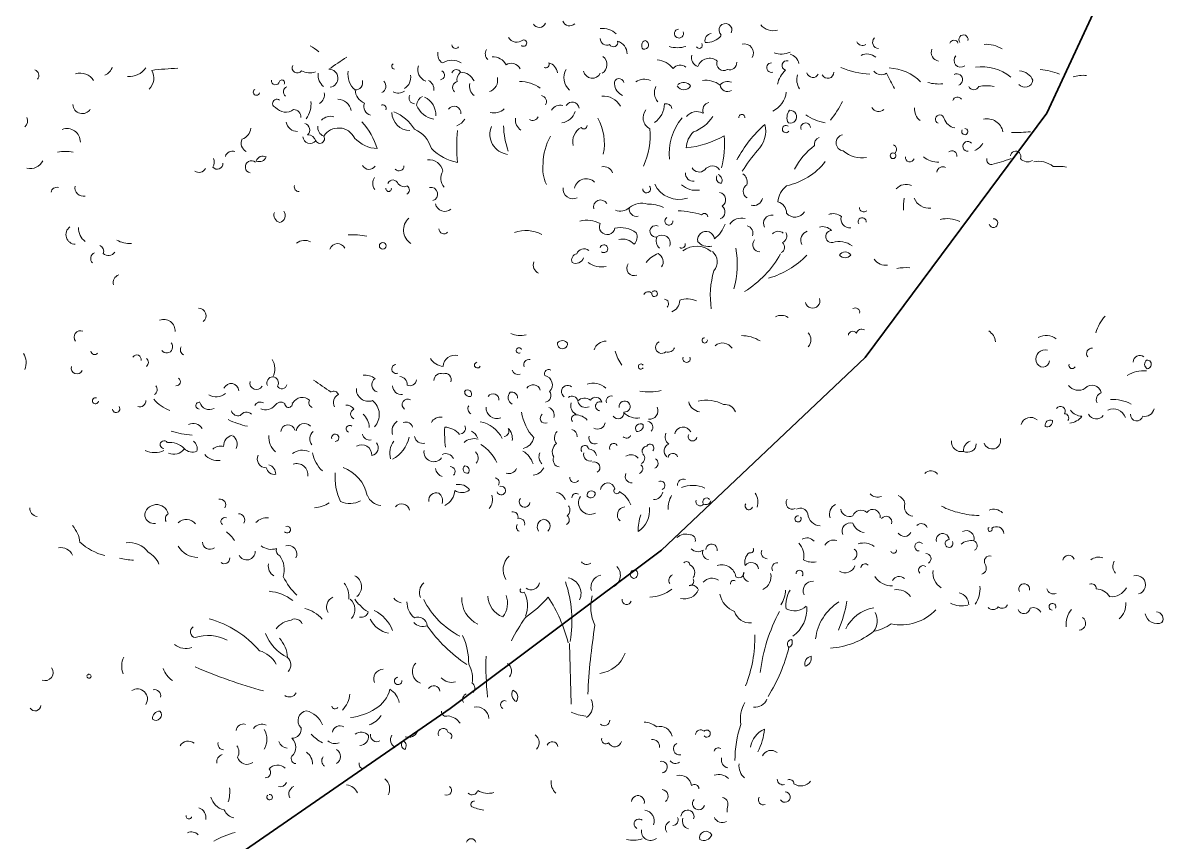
# Model space of a CAD drawing. Header units: millimetres. Extents: x 563604 to 809435, y 2337 to 1331933.
# Drawn here: x 746251 to 748157, y 1218857 to 1220227 of the extents above; entities that cross this region are included whole.
import ezdxf

# ---------------------------------------------------------------- set-up
doc = ezdxf.new("R2010")
doc.units = ezdxf.units.MM
for name, color, linetype, lineweight in [('DM CAI-1', 9, 'Continuous', 35), ('ks_caytram-1', 253, 'Continuous', 9), ('NCV_TKCS_HIEN TRANG_251226_dwg-1', 253, 'Continuous', 9)]:
    doc.layers.add(name, color=color, linetype=linetype, lineweight=lineweight)

# ---------------------------------------------------------------- blocks, each defined once
blk = doc.blocks.new('NCV_TKCS_HIEN TRANG_251226_dwg_CX-2645538-TỔNG THỂ_HIỆN TRẠNG KHU ĐẤT')
at = {"layer": 'ks_caytram-1'}
blk.add_line((724156.2, 1293976), (724158.7, 1293874.3), dxfattribs=at)
blk.add_circle((723844.2, 1294640.3), 5.66, dxfattribs=at)
for centre, radius, start, end in [((724105.5, 1295016.4), 11.1, 208.6471, 337.9811), ((724156.4, 1295020.3), 12.4, 201.7871, 313.4261), ((724416.6, 1295001), 10.8, 333.5701, 229.3201), ((724496.1, 1295026.3), 26.4, 218.7001, 286.0801), ((724068, 1294996.3), 15.6, 209.4331, 309.2701), ((724211.5, 1294971), 32.8, 46.2071, 97.1929), ((724339, 1294995.2), 7.57, 96.8711, 23.9061), ((724393.7, 1294983.7), 11.4, 94.5701, 196.3101), ((724385.3, 1295012), 31.7, 265.4751, 320.0371), ((724814.2, 1294985.2), 7.62, 349.1521, 219.1861), ((723681, 1294898.3), 86.9, 49.6061, 61.2721), ((723965.8, 1294976.5), 6.21, 183.6601, 323.2101), ((724079.3, 1294979.1), 5.28, 226.7661, 105.434), ((724218.5, 1294986.7), 11, 179.6751, 295.1231), ((724229.5, 1294980.3), 7.3, 208.7641, 16.7461), ((724230, 1294961.2), 22.2, 0.055, 72.985), ((724285.7, 1294975.2), 9.06, 111.8231, 222.4571), ((724280.6, 1294976.3), 7.45, 257.462, 76.818), ((724336.4, 1295016.1), 44.7, 251.9271, 288.3431), ((724372.7, 1294975.6), 5.27, 214.0411, 30.2391), ((724448.2, 1294962.7), 15.1, 329.0171, 104.993), ((724645.6, 1294985.5), 10.3, 205.5041, 300.5631), ((724673, 1294980.5), 10.6, 136.2511, 265.1311), ((724798.3, 1294976.9), 7.09, 19.2841, 160.9862), ((724852.2, 1294928.7), 48.5, 56.8851, 94.3147), ((724064.5, 1294504.8), 530.8, 121.8686, 125.7812), ((723953.3, 1294960.7), 17.4, 169.6981, 237.8311), ((723959.7, 1294920.9), 29.6, 58.2441, 122.0259), ((724028, 1294961.3), 12.6, 145.4801, 229.9781), ((724028.7, 1294932.4), 23.8, 25.8751, 94.9068), ((724201.7, 1294943), 17, 302.8131, 52.8761), ((724298.2, 1294911.1), 40.4, 39.506, 83.8789), ((724375.1, 1294954.8), 15.3, 163.3251, 252.7421), ((724390, 1294933.2), 20.6, 51.0211, 160.0935), ((724509.9, 1294994.3), 33.6, 249.0231, 296.0201), ((724518.2, 1294940.1), 21.6, 13.43, 72.597), ((724652.9, 1294938.8), 22.2, 48.4401, 116.2995), ((724775.1, 1294963.6), 14.8, 157.9981, 260.3821), ((724809.5, 1294950.1), 11.1, 134.9241, 307.1751), ((723259.9, 1294925), 9.74, 319.534, 72.627), ((723371.1, 1294946.2), 22.4, 293.7081, 341.5391), ((723421.4, 1294954.9), 31.6, 263.8771, 327.8131), ((723436.5, 1294920.7), 25.3, 313.3451, 30.6651), ((723516.7, 1294472.7), 464.6, 91.8395, 97.2283), ((723701.2, 1294937.7), 8.53, 149.7621, 327.2941), ((723722.8, 1294961.3), 31.7, 242.8891, 286.4981), ((723754.1, 1294920.3), 15.2, 279.1731, 89.5688), ((723818.4, 1294926), 32.4, 168.9711, 230.6071), ((723864.1, 1294940.6), 4.88, 123.4911, 264.8541), ((723922.8, 1294934.7), 20.1, 160.6951, 250.6951), ((723939.7, 1294925.6), 7.64, 277.4181, 65.3591), ((723967.2, 1294927.1), 7.77, 24.9841, 164.0852), ((724058.9, 1294929.3), 16.2, 25.3631, 123.0156), ((724116.3, 1294943.8), 5.84, 244.0581, 26.2091), ((724115.6, 1294926.5), 20.7, 8.7031, 73.398), ((724174.3, 1294921.4), 27.5, 149.6131, 228.9821), ((724194.2, 1294935.5), 15, 193.4781, 333.1061), ((724341, 1294927.6), 14.9, 50.3901, 141.8975), ((724413.8, 1294944.9), 11.7, 158.0211, 300.4211), ((724423.2, 1294946.5), 12.2, 253.7911, 2.7921), ((724493.6, 1294938.2), 7.96, 90.8571, 285.6721), ((724545.1, 1294902.3), 42.3, 131.7773, 169.003), ((724519.2, 1294941.7), 8.13, 74.4601, 253.9191), ((724663, 1295060.8), 133.4, 246.3951, 267.6921), ((724676.9, 1294942.9), 16.6, 220.9751, 301.3501), ((724686.6, 1294859), 78.7, 44.648, 87.4711), ((724844.5, 1294862.3), 77.5, 50.9581, 97.7072), ((724906, 1294906.1), 26.6, 24.27, 86.0159), ((724937.3, 1294841.9), 93.1, 66.26, 86.8698), ((723338.8, 1294902.5), 26.5, 32.4091, 107.2159), ((723664.9, 1294916.3), 6.79, 171.0601, 350.2861), ((723675.6, 1294913.1), 4.5, 328.4171, 152.3601), ((723760.9, 1294925.6), 24.7, 172.8581, 231.0141), ((723798.4, 1294913.1), 12.2, 267.2501, 16.7051), ((723837.9, 1294907.1), 11.5, 293.2851, 46.9681), ((723870.1, 1294921.4), 20.7, 299.7351, 12.0801), ((723911.9, 1294901.4), 17.8, 355.9241, 60.4921), ((723970.4, 1294905.3), 9.57, 100.3261, 230.0821), ((723982.5, 1294918.6), 14.4, 125.2501, 195.7141), ((723974.1, 1294905.7), 24.7, 24.445, 89.7772), ((724016.1, 1294917.1), 20, 287.9131, 12.8681), ((724073.7, 1294859), 56, 53.2861, 91.2271), ((724238.9, 1294912), 7.9, 8.4821, 188.0521), ((724281.1, 1294894.3), 24.5, 65.1501, 125.5112), ((724346.7, 1294898.6), 14.9, 38.3711, 129.8787), ((724383.6, 1294877.7), 39.4, 52.6431, 97.4886), ((724420.2, 1294898.3), 16.6, 67.3731, 139.3805), ((724563.2, 1294918), 27.4, 162.6671, 213.8611), ((724562.6, 1294931.9), 10.2, 193.6891, 333.1631), ((724587.5, 1294930.1), 9.89, 202.8171, 3.9331), ((725052.6, 1295104.9), 407.1, 205.6481, 209.7271), ((724773.2, 1294980.3), 69.5, 254.7191, 275.1621), ((724802.9, 1294918.1), 9.77, 289.9161, 117.6116), ((724917, 1294918.7), 13.3, 219.6331, 352.5281), ((725014.1, 1294867.5), 57.8, 84.6434, 107.0471), ((723633, 1294897.2), 5.23, 121.2501, 347.9461), ((723687.5, 1294897.8), 9.24, 113.2681, 230.7401), ((723729.3, 1294893.1), 17.4, 302.4351, 10.5761), ((723824.2, 1294902.8), 26.4, 184.1001, 246.1541), ((723870.1, 1294913.1), 17.6, 240.7941, 306.2101), ((724008.4, 1294906.5), 19.2, 165.0271, 232.1141), ((724254.4, 1294913.1), 23.4, 185.5311, 245.1761), ((724322, 1294896.4), 24, 154.8381, 220.2951), ((724347.2, 1294913.7), 12.6, 208.0031, 332.2671), ((724419.9, 1294910.6), 12.4, 187.3271, 302.5411), ((724478.5, 1294901.6), 39.9, 295.8001, 353.3941), ((724831.4, 1294910.2), 9.06, 202.5921, 337.6781), ((724852.8, 1294833.6), 74.3, 80.177, 100.0932), ((723342.3, 1294877), 15.7, 182.1741, 327.9601), ((723667.3, 1294878.3), 7.1, 51.6591, 251.3911), ((723681.2, 1294877.7), 43.2, 324.6901, 5.4431), ((723768.7, 1294862.4), 22.9, 9.898, 89.6426), ((723828.7, 1294873.7), 16, 161.9831, 251.4191), ((723844, 1294870.1), 5.84, 334.0601, 116.2105), ((723897.6, 1294887.3), 9.57, 148.9121, 267.9581), ((723918.5, 1294873.9), 18, 116.0026, 174.8774), ((723934.8, 1294888.3), 36.5, 200.4711, 261.9441), ((723899.6, 1294858.7), 33.4, 358.2001, 64.5971), ((724106.9, 1294881.2), 10.7, 330.597, 76.071), ((724140.7, 1294858.8), 16.7, 74.6391, 150.3893), ((724160.6, 1294869.1), 11.5, 7.3621, 149.1325), ((724211.9, 1294856.6), 34.1, 30.6591, 93.2549), ((724273.4, 1294879.6), 41.6, 306.6961, 357.2171), ((724317.5, 1294868), 9.9, 10.3021, 105.0235), ((724392.1, 1294867.1), 13.3, 104.9581, 202.1821), ((724447.3, 1294964.9), 184.5, 321.6171, 333.1811), ((724804.1, 1294880.5), 8.31, 36.7451, 161.0158), ((723237.7, 1294849.3), 13.2, 310.7311, 25.3501), ((723681.8, 1294885.8), 22, 220.2121, 307.3771), ((723694.1, 1294855), 13.4, 359.807, 85.4852), ((723757.2, 1294835.3), 21.5, 76.6041, 134.7135), ((723889.8, 1294863.5), 30.4, 180.6571, 269.6131), ((723836.3, 1294797.4), 71.8, 31.82, 68.476), ((723963.4, 1294862.8), 11.1, 351.5401, 146.2302), ((724029.6, 1294889.7), 27, 256.9621, 310.0921), ((724094.6, 1294860.3), 10.3, 239.7091, 334.7691), ((724139.9, 1294872.2), 26.5, 276.8991, 344.1011), ((724299.1, 1294854.4), 20.2, 139.7301, 244.7301), ((724368.6, 1294843.1), 21.5, 62.2841, 141.5218), ((724341.6, 1294890.9), 63.8, 289.6511, 327.4561), ((724444, 1294854.9), 5.05, 354.4941, 185.7761), ((724537.9, 1294854.7), 18.6, 139.1751, 209.0781), ((724524.5, 1294856.1), 10.8, 254.4951, 93.7583), ((724601.3, 1294936.3), 92.3, 236.7081, 258.6021), ((724672.4, 1294877.5), 12.7, 207.1031, 314.2421), ((724756.6, 1294868.4), 24.1, 174.4211, 231.5161), ((724774.5, 1294852), 7.34, 8.1321, 247.8871), ((723316.7, 1294814.1), 22.3, 359.3041, 110.6981), ((723603.3, 1294838.5), 20.5, 286.8101, 355.2721), ((723701.5, 1294850.4), 18.9, 190.0731, 271.2531), ((723710.8, 1294834.1), 11.3, 314.018, 72.733), ((723751.8, 1294838.9), 16.4, 174.6291, 247.5671), ((723770.3, 1294807.7), 29.6, 25.8201, 146.9871), ((723726.6, 1294769.9), 113.2, 16.8731, 43.1951), ((723959.4, 1294864.6), 25, 289.4911, 330.3901), ((724056.9, 1294826.8), 33.8, 156.9371, 262.8231), ((724188.2, 1294845.8), 142.4, 181.8611, 199.2841), ((724086.8, 1294850.8), 21, 172.5631, 235.6321), ((724189.4, 1294814), 28, 120.0221, 192.3231), ((724180, 1294841.1), 5.46, 212.5131, 4.6271), ((724129.8, 1294812), 84.6, 347.4501, 29.6741), ((724174.1, 1294824.4), 117, 334.2551, 5.7651), ((724416.3, 1294794.4), 93.8, 140.3911, 185.8031), ((724618.5, 1294688), 206.4, 131.1993, 152.2803), ((724436.8, 1294832.6), 47, 315.5731, 13.1941), ((724517.6, 1294835.5), 6.06, 48.9271, 327.6031), ((724550.4, 1294837.6), 8.11, 2.5721, 201.8881), ((724804.4, 1294860.9), 23.9, 199.2041, 258.6941), ((724816.3, 1294831.2), 5.15, 145.696, 87.7011), ((724853.7, 1294825.8), 26.9, 10.9861, 102.8204), ((723623.9, 1294811.9), 16.2, 154.3931, 240.9281), ((723722.7, 1294823.1), 11.9, 182.7961, 322.4251), ((723719, 1294812.3), 13.6, 15.2611, 91.2716), ((723739.1, 1294819.4), 7.77, 206.6451, 34.1361), ((723838, 1294858.8), 56.1, 222.9891, 266.8791), ((723877, 1294789.4), 50.2, 15.698, 66.099), ((724290.5, 1294807.2), 322.7, 175.3711, 184.8991), ((724212.3, 1294775.6), 100.4, 151.4601, 178.7729), ((724394.6, 1294800.2), 44, 135.9157, 175.1071), ((724332.9, 1294970.4), 167.4, 276.1581, 299.1631), ((724251.3, 1294810.4), 163.7, 345.9171, 4.8261), ((724576.7, 1294810.2), 11.7, 108.1801, 191.5781), ((724614.9, 1294812.5), 13.6, 101.9911, 263.0501), ((724901.9, 1295049.8), 220.1, 268.1061, 276.2561), ((723314.1, 1294723.4), 74.8, 80.2478, 100.0224), ((723592.6, 1294787), 11.6, 67.6221, 165.7813), ((723985.1, 1294862.2), 84.1, 224.7401, 258.9291), ((724640.9, 1294647.1), 228.9, 138.1588, 148.9664), ((724641.8, 1294708.7), 125.3, 127.6781, 151.3893), ((724644.9, 1294835.9), 48.6, 229.4721, 278.9071), ((724694.2, 1294801.4), 8.37, 307.506, 70.255), ((724795.1, 1294790.9), 8.24, 349.6631, 130.0921), ((724821.3, 1294806.6), 8.26, 39.0021, 276.0291), ((724815.9, 1294831.8), 36.7, 298.3111, 326.9801), ((724901.2, 1294789.9), 8.78, 335.9401, 174.4693), ((723255.1, 1294793.8), 24.3, 257.4351, 332.0831), ((723546.1, 1294780.3), 16.4, 329.4391, 22.0341), ((723567.6, 1294777.9), 9.45, 219.2561, 4.6181), ((723624.8, 1294772.2), 10.3, 48.3921, 258.7481), ((723644, 1294778.6), 11.7, 61.7421, 162.1313), ((723637.8, 1294793.9), 12.8, 246.9371, 336.9371), ((723921.6, 1294760.9), 23.3, 10.2881, 97.0428), ((724495.4, 1294849.8), 111.5, 281.9791, 321.9471), ((724696.6, 1294790.8), 4.77, 54.6631, 35.6071), ((724724.6, 1294788.3), 7.49, 173.2201, 341.0661), ((724771.1, 1294816.4), 36.1, 228.8041, 273.1081), ((724861.2, 1294784.1), 8, 165.2281, 270.7911), ((724816.2, 1294977.1), 205.9, 282.6541, 292.0991), ((724921.2, 1294796.1), 15.4, 219.3011, 302.0441), ((724939.5, 1294742.2), 39.4, 51.5481, 101.5819), ((723537.1, 1294775.1), 12.1, 234.8761, 333.4651), ((723821.3, 1294780.4), 12.3, 207.2921, 326.9511), ((723871.2, 1294774), 8.4, 223.4461, 358.8981), ((723963.7, 1294753.2), 22.6, 148.3451, 221.4511), ((724170.1, 1294769.5), 58.8, 171.9431, 206.6511), ((724213.6, 1294757.5), 15.3, 18.6661, 102.8878), ((724363.2, 1294761.5), 13.4, 175.3711, 274.8991), ((724372.9, 1294777.6), 13.9, 210.7751, 311.5531), ((724394.5, 1294759.3), 14.6, 32.7741, 147.4956), ((724436.5, 1294747.1), 16.4, 348.6741, 55.1961), ((724779.8, 1294762.4), 10.1, 63.9721, 172.897), ((724969.8, 1294659.7), 113.5, 81.6175, 92.9266), ((723704.3, 1294738.9), 8, 165.2271, 270.7901), ((723844.1, 1294744.7), 16.8, 143.4551, 216.8151), ((723861.1, 1294741.7), 8.76, 12.9891, 159.6509), ((723879.6, 1294752.2), 13.1, 220.4941, 295.5861), ((724184, 1294732.5), 19.9, 45.3741, 168.2938), ((724339, 1294762.8), 44.9, 205.3791, 288.4941), ((724367.2, 1294768.5), 35.4, 227.2471, 280.0151), ((724409.8, 1294753.3), 8.42, 152.7491, 272.4631), ((724399.9, 1294749.3), 11.1, 336.8321, 65.5151), ((724458.7, 1294731.6), 12.7, 118.5781, 241.6921), ((724544.3, 1294709.5), 40.5, 129.5627, 173.8219), ((724718.5, 1294720.3), 22.7, 67.0371, 137.7621), ((723299.7, 1294728.4), 9.77, 74.4251, 170.7851), ((723344.3, 1294737.4), 14.3, 168.9781, 281.2901), ((723854, 1294735.8), 4.6, 166.0991, 14.1711), ((723880.9, 1294733.9), 7.74, 295.1151, 55.6251), ((723924.3, 1294726.8), 11.5, 287.6041, 100.7373), ((724161.5, 1294735.2), 16.2, 171.7231, 297.4731), ((724285, 1294735.5), 6.56, 178.3611, 45.5091), ((724404.6, 1294717.2), 12.3, 303.294, 79.596), ((723947.8, 1294713.7), 15.9, 192.2461, 309.6661), ((724208, 1294705.4), 11.6, 28.7811, 197.1561), ((724240.8, 1294721.1), 22.8, 249.2811, 312.5551), ((724268.2, 1294701.9), 12.3, 168.7531, 281.5171), ((724276.4, 1294679.7), 31.8, 71.8361, 129.4189), ((724288.3, 1294651.9), 58.1, 64.7371, 91.9938), ((724403.3, 1294697.3), 12.5, 292.2081, 50.1171), ((724463.5, 1294722.9), 15.3, 254.5741, 346.6291), ((724499.3, 1294695.1), 19.3, 359.383, 75.698), ((724647.8, 1294704.4), 7.51, 181.7641, 309.6191), ((724806.2, 1294705), 92.3, 170.6921, 183.2191), ((724757.1, 1294730.4), 27.3, 202.5631, 275.7781), ((723675, 1294691.8), 12.7, 159.6881, 256.7261), ((723669.4, 1294691.1), 11.9, 283.1661, 38.2241), ((723905.5, 1294666.8), 26.7, 131.8441, 237.4541), ((724185, 1294638.7), 44.6, 60.2911, 104.789), ((724322, 1294681.8), 6.8, 118.8051, 3.3561), ((724329.9, 1294534.1), 165, 73.508, 87.3085), ((724381.3, 1294688.9), 5.6, 0.7071, 142.6917), ((724443.3, 1294662), 24.6, 75.7091, 142.9188), ((724493.8, 1294678), 13.7, 79.4121, 209.1831), ((724532.9, 1294706.7), 18.5, 219.5651, 329.1771), ((724596.7, 1294672.3), 21.9, 51.7701, 110.5542), ((724624, 1294685), 14.5, 161.8361, 277.3791), ((724645, 1294680.7), 6.63, 350.7851, 210.0931), ((724787.1, 1294637.4), 48.4, 64.5561, 103.9016), ((724864.2, 1294678.4), 7.31, 193.1031, 93.4256), ((723330.9, 1294659), 16, 125.7541, 268.7211), ((723363.4, 1294669.6), 27.4, 177.3311, 233.8651), ((723946.1, 1294668.5), 8.16, 176.6441, 321.5521), ((724083.5, 1294610.5), 55.5, 61.5251, 110.3748), ((724218.9, 1294672.1), 13, 155.7191, 349.2511), ((724241.3, 1294627.5), 43.3, 52.7791, 102.8133), ((724300, 1294664.6), 9.56, 63.3561, 282.6631), ((724384.1, 1294650.4), 14.1, 7.4051, 191.0471), ((724370.1, 1294691.2), 48, 305.6731, 342.5431), ((724449.9, 1294661.2), 12.7, 339.6881, 76.726), ((724504.7, 1294652.4), 12.3, 47.1221, 140.3025), ((724558.2, 1294649.9), 15.7, 108.1391, 208.5281), ((724579, 1294652.5), 19.9, 42.9151, 106.3072), ((724594.2, 1294655.9), 10.1, 93.8821, 279.0691), ((723422.5, 1294693.8), 49.5, 242.5971, 272.0651), ((723713.8, 1294626.7), 22.8, 64.3971, 126.753), ((723794.2, 1294547.7), 111.1, 77.9401, 94.1596), ((724245.1, 1294626.5), 25.1, 40.9411, 105.4747), ((724252.3, 1294654.8), 16.7, 314.9001, 25.3541), ((724317.5, 1294649), 16.7, 157.5461, 229.2051), ((724310.7, 1294644.8), 13.6, 338.1001, 129.4012), ((724388, 1294662.3), 23.1, 219.3301, 284.0711), ((724474.3, 1294642.2), 12.1, 138.9631, 269.2311), ((724505, 1294638.2), 10.4, 297.8991, 47.1801), ((724507.1, 1294656.7), 12, 294.2361, 29.1651), ((724606.3, 1294609.7), 37.8, 54.5671, 106.138), ((723366.2, 1294619.2), 9.93, 109.5211, 228.1291), ((723367.8, 1294631.3), 10.3, 338.163, 67.345), ((723385.9, 1294636.7), 12.6, 227.4551, 326.2371), ((723768.5, 1294630.8), 13.2, 24.2401, 161.2368), ((724170.5, 1294616.4), 10.9, 102.8261, 200.8421), ((724180.1, 1294622.8), 12.7, 50.7461, 160.5725), ((724213.5, 1294635.6), 6.54, 231.2491, 165.8879), ((724319.2, 1294585.8), 44.1, 109.6555, 142.2893), ((724297.1, 1294613.7), 15.5, 326.3291, 62.0141), ((724343.4, 1294642.4), 5.91, 236.1841, 17.8271), ((724368.5, 1294602.9), 37, 49.4001, 128.1417), ((724379.7, 1294613.6), 23, 319.1621, 48.9991), ((724284.4, 1294609.5), 151.9, 344.3431, 10.2961), ((724357.8, 1294711.4), 173, 301.6341, 330.7191), ((724616.5, 1294619.5), 10.8, 29.0751, 151.1951), ((724110.1, 1294608), 14.5, 157.5151, 247.5151), ((724166.7, 1294624.1), 13.1, 241.1741, 343.8551), ((724209.4, 1294642.1), 36.9, 232.8911, 282.3211), ((724264, 1294603), 12.4, 142.5591, 292.5211), ((724452.6, 1294718.9), 137.2, 285.2801, 316.6211), ((724616.5, 1294632.7), 12.3, 219.8431, 320.4271), ((724684.1, 1294630.6), 22.7, 213.2291, 278.5841), ((723407.7, 1294578.6), 13.9, 109.0041, 195.1211), ((724543.5, 1294556.7), 152.2, 164.0211, 188.2201), ((724719.6, 1294496.6), 107.3, 87.4658, 98.8278), ((724287.6, 1294555), 8.66, 47.9251, 151.2682), ((724298.1, 1294560.5), 4.83, 168.5521, 138.5884), ((724313.7, 1294543.7), 7.78, 313.302, 83.837), ((724353, 1294515), 36.6, 65.3881, 110.3022), ((724562.1, 1294548.4), 12.2, 194.3411, 17.8201), ((723536.4, 1294523.7), 12.5, 308.2941, 90.5566), ((724320.2, 1294549.2), 20.1, 289.6371, 0.1971), ((724633.4, 1294529.1), 7.44, 348.8061, 121.4824), ((723478.4, 1294498.4), 18.9, 355.8071, 111.5234), ((724509.7, 1294502.2), 21.9, 58.0291, 116.2146), ((725108.3, 1294472.6), 76.6, 138.8372, 162.9353), ((723339.3, 1294487.7), 10.8, 69.3311, 218.4331), ((724073.7, 1294528.1), 37.7, 245.1451, 285.1831), ((724541.7, 1294483.3), 17.6, 318.3501, 41.9201), ((724629.1, 1294490.4), 7.24, 31.6821, 176.6615), ((724643.9, 1294492.2), 8.92, 58.2921, 167.217), ((724844, 1294477.8), 23.7, 5.7081, 58.5721), ((723483.2, 1294471.3), 9.97, 214.1081, 42.4731), ((724144.4, 1294476.8), 8.47, 168.5671, 4.0731), ((724144, 1294470.9), 11, 36.3491, 136.2911), ((724216.3, 1294461.5), 19.4, 86.3559, 165.5889), ((724310.1, 1294470.8), 10.2, 115.1331, 312.5171), ((724381.9, 1294482.4), 4.46, 92.0351, 14.4941), ((724411.8, 1294459.9), 18.2, 30.2511, 131.837), ((724442.3, 1294427.7), 62.7, 59.154, 89.2249), ((724952.4, 1294462.4), 28.1, 53.3221, 118.473), ((723219.6, 1294445.1), 28.8, 337.0901, 32.7071), ((723362.9, 1294465.1), 6.37, 187.1921, 319.6801), ((723433.2, 1294450.6), 7.35, 346.6441, 148.387), ((723515.4, 1294466.7), 9.38, 149.6881, 247.4511), ((723964.4, 1294438.4), 19.2, 74.0371, 178.2873), ((724071.6, 1294465.6), 4.51, 20.1141, 296.5541), ((724336.2, 1294499.6), 109.9, 198.8131, 212.3851), ((724320.9, 1294474), 11.4, 250.2121, 339.6091), ((724950.6, 1294451.1), 15.4, 74.3481, 195.9231), ((725029, 1294460.3), 9.12, 87.0941, 216.5761), ((725109, 1294445.8), 11.3, 54.9001, 178.4998), ((723333.4, 1294435.8), 9.56, 163.1231, 336.0341), ((723444.1, 1294445.6), 8.49, 308.0131, 52.2571), ((723634.8, 1294435), 29, 332.2401, 32.4351), ((723866.7, 1294434.6), 7.51, 95.8471, 290.4131), ((723947, 1294465.4), 26.6, 209.6721, 266.0481), ((724002.2, 1294441), 4.86, 103.6991, 336.1801), ((724088.6, 1294441.6), 8.99, 78.8801, 202.8121), ((724275.4, 1294438.6), 4.32, 31.2311, 329.0391), ((724351.7, 1294451.7), 6.2, 154.4341, 25.8361), ((724946.8, 1294449.1), 11.3, 191.3191, 354.6771), ((724995.6, 1294440.6), 5.51, 159.1991, 333.1431), ((725125.6, 1294442.6), 8.83, 128.9971, 240.0701), ((725120.7, 1294442.3), 7.28, 273.4831, 95.5837), ((723499.4, 1294413.3), 6.71, 263.2711, 57.0341), ((723660.6, 1294411.4), 10.1, 90.8891, 206.1681), ((723659.8, 1294411.4), 10.1, 327.146, 86.2537), ((723814, 1294394.9), 29.3, 53.7571, 95.4655), ((723838.1, 1294408.2), 12.4, 122.9491, 254.3831), ((723871.4, 1294408.5), 13.6, 355.828, 84.9117), ((723889.4, 1294417.9), 11.3, 246.7501, 353.0101), ((723941.4, 1294415.4), 11.8, 71.2971, 180.0476), ((723948.4, 1294417.2), 9.98, 337.0001, 108.2899), ((724070.4, 1294436.2), 10.9, 200.0191, 287.1201), ((724121.3, 1294426.7), 7, 57.8911, 205.6441), ((724111.5, 1294408.1), 16, 315.551, 77.24), ((725116.2, 1294377), 54.7, 85.9892, 121.4208), ((723457.7, 1294400.2), 9.7, 302.1641, 40.6121), ((723590.8, 1294397.5), 12.8, 1.9901, 157.669), ((723633.1, 1294411), 10.9, 166.4171, 331.3531), ((723675.7, 1294409.7), 8.34, 207.0431, 349.4861), ((724053.7, 1294856.9), 547.7, 233.5921, 237.2881), ((723762.2, 1294389.4), 8.08, 16.1801, 124.1272), ((723820.2, 1294400.7), 20.2, 177.0321, 289.4981), ((723875.7, 1294407.1), 15.3, 182.8551, 275.5871), ((723985.7, 1294392.8), 6.75, 323.2321, 133.7702), ((723989.1, 1294396.7), 8.19, 173.3471, 283.6551), ((724095.3, 1294395.6), 12.5, 16.5781, 146.6302), ((724153, 1294396.8), 10.4, 50.3181, 237.4441), ((724195.4, 1294379.6), 31.4, 47.4521, 108.6284), ((724288.3, 1294492.6), 96.5, 261.2441, 282.6061), ((725005.8, 1294419.9), 21, 218.7081, 303.3821), ((725028.9, 1294391.8), 15.6, 10.3241, 137.4268), ((723364.1, 1294381.4), 5.06, 71.1531, 351.0461), ((723438.3, 1294381.4), 10.1, 251.0471, 2.9641), ((723508.5, 1294421.9), 60.1, 218.9571, 250.6901), ((723537.7, 1294373.3), 5.64, 78.7681, 270.0781), ((723554.4, 1294382.8), 16.1, 194.4601, 299.4121), ((723565.7, 1294411.8), 24.1, 239.1891, 310.2281), ((723639.7, 1294369), 10.3, 59.6621, 154.8118), ((723673.8, 1294367.9), 11.3, 52.4641, 150.4221), ((723709.9, 1294368.6), 18.4, 49.1831, 149.2685), ((723728.7, 1294378.1), 8.08, 146.1441, 254.0921), ((723777.1, 1294378.1), 15.3, 117.7041, 205.6981), ((723808.7, 1294358.3), 29.7, 317.0891, 51.9791), ((723885.9, 1294375), 9.3, 59.3921, 235.4071), ((724028.3, 1294383.3), 9.83, 353.3781, 145.7791), ((724066.2, 1294386.9), 12.7, 136.4801, 242.7151), ((724059.6, 1294386.3), 9.69, 355.8581, 105.8355), ((724113.8, 1294390.1), 11.4, 282.3781, 36.7811), ((724160.4, 1294379.8), 9.52, 9.8131, 131.1508), ((724181.1, 1294369.4), 16.5, 53.0801, 133.2173), ((724183.2, 1294384.2), 14, 196.3291, 293.5381), ((724199.8, 1294376.8), 10.5, 13.5871, 146.6667), ((724207.1, 1294372.3), 7.56, 67.4121, 266.8681), ((724226.1, 1294380.8), 8.71, 78.5091, 197.7891), ((724248.2, 1294371.8), 9.27, 261.7261, 188.5441), ((724377.3, 1294385.4), 22.9, 194.6321, 259.3341), ((724384.7, 1294321.3), 61, 62.1011, 103.1777), ((725047.5, 1294383.6), 11.5, 106.8431, 209.8261), ((725064.3, 1294321.8), 61.8, 60.7291, 94.0933), ((723398.8, 1294367.9), 6.25, 185.9931, 37.8841), ((723602.8, 1294368.3), 12.1, 198.7631, 284.9021), ((723616.3, 1294349.9), 12.4, 46.4041, 147.2848), ((723648.3, 1294386.7), 20.4, 247.3711, 319.6871), ((723686.9, 1294376.5), 6.25, 176.2071, 14.4541), ((723784.5, 1294361.3), 12.7, 27.3771, 99.7615), ((723798.5, 1294359.3), 8.3, 109.7901, 250.4801), ((723790.7, 1294336.5), 30.7, 0.8811, 47.8441), ((723995.9, 1294368.1), 9.54, 147.8121, 240.5281), ((724034.4, 1294369.3), 17.6, 174.5281, 293.6871), ((724155.7, 1294374.1), 80.5, 188.5281, 222.4341), ((724117.2, 1294357.7), 13.2, 340.722, 69.582), ((724174.9, 1294373.6), 16.8, 164.9491, 240.0821), ((724237.3, 1294361), 9.74, 212.2721, 9.1111), ((724269.7, 1294385.3), 32.9, 226.2861, 277.1141), ((724289.3, 1294364.9), 14.5, 265.7881, 22.8071), ((724415.2, 1294355.7), 19.6, 21.7761, 95.6348), ((724976.1, 1294364.2), 8.05, 326.9961, 145.8941), ((724983, 1294352.9), 6.92, 322.2541, 91.149), ((725013.8, 1294382), 26.6, 218.4641, 266.0131), ((725064.7, 1294346.9), 20.9, 18.1971, 116.2079), ((725117, 1294371.1), 15.8, 257.3681, 348.7131), ((723527.2, 1294325.4), 18, 33.0031, 113.8683), ((723656.3, 1294503), 168.6, 245.2771, 256.9421), ((723686, 1294329.4), 11.9, 14.0271, 177.1229), ((723713.2, 1294330), 13.5, 42.0011, 175.1374), ((723788.9, 1294334.5), 5.81, 52.9041, 249.2581), ((723878.9, 1294331), 19.3, 123.1131, 198.5781), ((723882.9, 1294334.4), 11.5, 14.1721, 112.9692), ((723940.9, 1294336.3), 17.9, 82.7978, 150.6025), ((723996.8, 1294294.6), 52.8, 27.002, 78.974), ((724115.5, 1294352.1), 8.31, 125.5611, 291.3111), ((724166.3, 1294351), 6.88, 88.4621, 218.6771), ((724166.1, 1294332.2), 25.7, 40.836, 89.0318), ((724203, 1294346.9), 12.9, 240.6301, 350.0431), ((724274.4, 1294335.2), 7.95, 51.5401, 218.7321), ((724269.5, 1294340.1), 9.91, 262.3001, 7.9721), ((724284.9, 1294337), 10.3, 319.869, 77.269), ((724926.3, 1294337), 16.6, 49.4191, 163.3731), ((724959.4, 1294340.3), 8.99, 67.4591, 191.3911), ((724954, 1294346.9), 8.99, 247.4881, 11.3621), ((724989.5, 1294372), 27.9, 274.8111, 323.5701), ((725036.1, 1294365.8), 14.7, 208.1841, 321.6951), ((725103.6, 1294358), 10.2, 174.4871, 346.8581), ((723537.6, 1294481), 157.5, 252.7511, 265.6101), ((723598.3, 1294304.8), 20.2, 106.5313, 178.9292), ((723583.5, 1294309), 17.3, 335.6511, 54.1051), ((723685.6, 1294320.7), 31.8, 175.5451, 229.9641), ((723738.5, 1294317.8), 16.4, 131.3341, 217.5141), ((723764.8, 1294319.5), 6.08, 267.4911, 195.4631), ((723822.7, 1294328.3), 12.6, 191.1201, 279.7591), ((723911.1, 1294324), 13.9, 189.9671, 282.9241), ((724199.5, 1294329.5), 252, 178.2301, 185.8591), ((723946.6, 1294304.4), 33, 38.946, 88.1935), ((723973.3, 1294335.2), 9.05, 277.6991, 29.4411), ((723979.5, 1294309), 25.3, 24.8191, 59.4261), ((724045.8, 1294330.9), 9.1, 278.1351, 29.0051), ((724036.7, 1294318.4), 24, 352.4031, 44.7351), ((724145.9, 1294319.3), 15, 134.7601, 219.1511), ((724158.1, 1294322.7), 10.8, 351.623, 80.701), ((724198.4, 1294319.1), 9.94, 161.4631, 293.7861), ((724251.3, 1294326.5), 7.49, 223.9341, 336.9501), ((724330.6, 1294320.9), 14.7, 155.2571, 233.0861), ((724345.8, 1294323.2), 14.2, 25.6951, 168.8253), ((724361.6, 1294321.4), 7.19, 151.0821, 352.3211), ((723478.8, 1294308.1), 6.52, 32.9401, 269.2231), ((723488.4, 1294279), 32.9, 43.5531, 97.1183), ((723518.8, 1294301.6), 15.3, 343.2831, 53.8571), ((723573.7, 1294284.8), 20.8, 77.9391, 130.4021), ((723808.7, 1294290.5), 17.4, 358.7481, 118.8669), ((723823.4, 1294303.1), 13.3, 281.4111, 38.4081), ((723886.2, 1294294.2), 30.4, 140.1541, 198.3451), ((723832, 1294334.1), 58.1, 299.5461, 346.4311), ((723996.9, 1294293.3), 24.9, 74.5961, 132.4622), ((723967.9, 1294245.5), 74.6, 26.0831, 57.4541), ((724074.4, 1294323.7), 22.2, 280.4201, 349.8501), ((724144.4, 1294296.2), 17, 126.7251, 210.9251), ((724181.6, 1294300.5), 6.28, 5.0971, 218.7721), ((724229.9, 1294303.1), 7, 31.0861, 206.4011), ((724285.8, 1294297.3), 8.41, 95.2141, 207.8341), ((724290.6, 1294302.5), 6.42, 314.5621, 149.9545), ((724326.7, 1294297.5), 12.6, 112.4411, 229.8851), ((724810.4, 1294312.7), 16.3, 172.9981, 284.0041), ((724829.7, 1294298.8), 15.5, 105.8431, 187.0451), ((724821, 1294309.9), 14.6, 242.8371, 357.5701), ((724862.2, 1294314.8), 14, 198.4181, 14.3711), ((723463, 1294333), 38.2, 245.9451, 294.3251), ((723494.9, 1294314.1), 22, 247.6361, 321.8761), ((723526.1, 1294314.9), 19.2, 223.7991, 292.6951), ((723568, 1294308), 26.6, 217.5961, 279.9311), ((723649.1, 1294284.1), 14.5, 152.8011, 272.0201), ((723710, 1294271), 27.8, 66.6371, 127.3194), ((723781.8, 1294305.4), 56.3, 191.3431, 227.0361), ((723929.3, 1294295.9), 16.3, 171.9501, 322.4551), ((723949.7, 1294279.4), 13.7, 23.5641, 117.8258), ((723990.2, 1294286), 13.4, 318.5011, 48.5011), ((724057.2, 1294263.3), 40.1, 18.7321, 58.1191), ((724121.6, 1294287.8), 16.5, 157.2961, 224.2131), ((724140.7, 1294282.5), 11.9, 155.5511, 260.8631), ((724190.6, 1294291.4), 10.9, 164.6011, 285.6701), ((724187.7, 1294287.2), 13.8, 11.174, 89.4857), ((724258.6, 1294275.8), 15.4, 39.2761, 122.0689), ((724272.4, 1294285.2), 9.31, 293.9541, 50.0571), ((724295.4, 1294277), 8.65, 291.1251, 60.9751), ((724328.7, 1294285.5), 8.07, 17.9731, 170.4699), ((723663, 1294271.8), 13.5, 189.3691, 279.8261), ((723649.9, 1294259.3), 15.4, 357.0591, 74.285), ((723700.5, 1294257.8), 18.6, 352.0701, 109.6221), ((723754.8, 1294209.1), 65.1, 12.431, 69.042), ((723948.9, 1294270.7), 16.9, 188.9171, 250.9641), ((723956.6, 1294263), 8.4, 313.446, 88.8985), ((723985.2, 1294267), 6.84, 124.2221, 284.9351), ((723981.1, 1294265.1), 7.51, 320.637, 88.5199), ((724055, 1294272.8), 13.1, 250.1511, 340.1511), ((724093.6, 1294278.7), 21.5, 274.4161, 334.8711), ((724197.6, 1294269.9), 9.3, 301.3821, 108.9211), ((724270.1, 1294267.7), 8.31, 289.2851, 53.4911), ((724759.9, 1294250.7), 13.7, 36.2671, 137.9794), ((723859.3, 1294253.9), 94.9, 175.7651, 205.5841), ((724030.8, 1294244.8), 7.87, 325.526, 83.6334), ((724164.5, 1294252.7), 7.94, 170.5471, 327.6481), ((724259.9, 1294254.9), 10.7, 152.1701, 273.5701), ((724308.3, 1294240), 7.26, 290.8681, 114.6425), ((724346.6, 1294240.5), 10.1, 71.0021, 183.0061), ((723933.7, 1294214.8), 12.7, 70.9021, 186.6891), ((723928.9, 1294214.4), 15.3, 343.2821, 53.8571), ((723934.3, 1294233.9), 30.5, 296.6241, 355.0711), ((723976.1, 1294249.3), 21.4, 237.6251, 307.8511), ((723971.1, 1294219.4), 22.3, 35.6531, 101.0142), ((724041.9, 1294231.3), 7.22, 197.3071, 109.8328), ((724131.1, 1294209.5), 19.1, 19.9681, 79.831), ((724167, 1294219.7), 6.87, 51.4541, 181.9521), ((724192.8, 1294223.7), 7.31, 29.4781, 196.0311), ((724191.5, 1294227), 7.73, 222.8301, 2.6791), ((724219.9, 1294232.3), 11.8, 8.7311, 176.9933), ((724234.9, 1294230.8), 4.68, 134.4431, 346.3341), ((724219.9, 1294193.8), 40.8, 19.4711, 61.5281), ((724296.6, 1294232.1), 15.7, 269.1351, 347.4471), ((724361.5, 1294188.8), 51.2, 66.0281, 110.9685), ((724444.7, 1294211.8), 26.2, 341.3771, 35.1541), ((724670.8, 1294237.1), 16.7, 221.0641, 292.7231), ((723466.3, 1294188.1), 19.8, 11.9661, 178.1022), ((723572.3, 1294207.4), 9.68, 329.0691, 100.5916), ((723726.8, 1294255.6), 53, 273.6991, 301.8701), ((723789.3, 1294247.7), 38, 245.9091, 298.1801), ((723843.7, 1294233.6), 27.4, 202.6351, 263.8961), ((723875.7, 1294195.6), 13.5, 13.3081, 140.1777), ((724006, 1294215.9), 21.5, 316.8351, 20.8151), ((724081, 1294212.4), 8.89, 139.9781, 353.8941), ((724190.3, 1294210.7), 19.1, 144.9931, 297.9721), ((724363.3, 1294202.1), 42.3, 150.2031, 183.2821), ((724374.4, 1294212.9), 7.05, 158.8261, 324.2221), ((724385.2, 1294212.7), 6.37, 38.4521, 217.5711), ((724384, 1294216.6), 8.7, 243.7081, 345.4501), ((724455.8, 1294205.6), 6.28, 147.4701, 339.6701), ((724528.4, 1294210.8), 10.6, 144.9571, 296.5151), ((724609.7, 1294191.5), 19.3, 119.6741, 196.9941), ((724698.9, 1294206.4), 17.7, 10.439, 69.441), ((724731.2, 1294204.1), 15.8, 159.9491, 264.8721), ((723267.9, 1294201.7), 13.5, 175.6181, 265.1261), ((723462.2, 1294192.3), 16, 193.0481, 278.2051), ((723489.6, 1294184.5), 8.63, 117.3181, 212.4411), ((723603.5, 1294182.4), 10.1, 326.7091, 93.0506), ((724061.5, 1294187.2), 8.71, 342.5501, 101.6947), ((724147, 1294182.4), 8.75, 299.4271, 52.0471), ((724144.6, 1294198.8), 12.3, 309.3431, 35.7391), ((724249.4, 1294190.7), 13.4, 94.1691, 229.2311), ((724246, 1294198.9), 43.9, 304.4211, 5.2941), ((724355.5, 1294163.7), 84.7, 161.4361, 180.6531), ((724537.8, 1294184), 5.17, 79.3711, 33.5181), ((724541.8, 1294188.7), 13.2, 16.6031, 118.9074), ((724575.5, 1294193.5), 21.1, 182.7491, 267.5201), ((724623.1, 1294202), 14.1, 186.4441, 295.7171), ((724643, 1294183.5), 14.9, 49.7591, 157.2956), ((724662.6, 1294187.4), 12.5, 353.7251, 142.9428), ((724684.8, 1294178.7), 9.7, 343.8001, 140.3258), ((724828.6, 1294297.1), 105, 241.0021, 258.6201), ((724839.2, 1294303.3), 113.5, 254.0021, 270.5631), ((724864.7, 1294178.8), 21.3, 46.5491, 111.1), ((723285.2, 1294138), 53.6, 7.3591, 40.4111), ((723516, 1294164.1), 19.2, 36.3981, 135.075), ((723580.4, 1294179.6), 6.59, 67.9911, 230.3501), ((723651.3, 1294158.6), 27.3, 85.9307, 134.788), ((723684.4, 1294166.1), 5.68, 220.2861, 111.9134), ((724075.1, 1294170.4), 7.68, 147.4411, 246.2291), ((724072.3, 1294176), 8.98, 343.5791, 106.6925), ((724115.4, 1294170.7), 13.1, 99.0481, 213.2971), ((724111.9, 1294171.9), 11.7, 313.958, 83.1827), ((724625.6, 1294163.4), 14.1, 74.7081, 202.7151), ((724650.8, 1294183.8), 22.5, 197.5831, 263.7421), ((724744, 1294166.4), 9.78, 17.9711, 139.6827), ((724858.7, 1294166.6), 3.5, 117.1701, 35.0221), ((724869.2, 1294158.5), 12.6, 5.3051, 127.0399), ((723560.1, 1294127.6), 41.5, 29.0731, 56.6171), ((724350.4, 1294137.3), 21.4, 69.2961, 133.592), ((724358, 1294149), 8.34, 340.301, 89.9546), ((724552.7, 1294136.9), 15.4, 39.2761, 122.0688), ((724715.5, 1294167), 12.2, 212.8921, 333.4021), ((724779.4, 1294148.8), 10.8, 3.6451, 194.5701), ((724790, 1294142.9), 6.54, 89.0271, 29.3141), ((724818.9, 1294151.3), 13.2, 342.3181, 119.0059), ((723305.8, 1294113.3), 22.8, 26.9521, 98.0272), ((723405.7, 1294220.6), 101.3, 228.3401, 255.1431), ((723421.5, 1294106.9), 37.5, 34.9171, 99.3755), ((723534.6, 1294156.2), 36.5, 208.8441, 270.6691), ((723555.7, 1294146.1), 12.9, 183.3671, 303.7721), ((723658.1, 1294161.2), 28.1, 232.6241, 287.9141), ((723675.7, 1294131.2), 9.54, 159.5791, 249.5791), ((723686, 1294125), 14.5, 335.3041, 104.5768), ((724370.6, 1294145.7), 16.5, 225.9201, 301.6701), ((724389.6, 1294127.3), 11.3, 156.7501, 263.0101), ((724393.3, 1294132.5), 9.59, 348.7821, 178.0694), ((724458.1, 1294132.7), 5.53, 251.0571, 28.0121), ((724486.5, 1294127.5), 10.1, 153.7481, 269.7371), ((724518.9, 1294122.6), 28.8, 345.5201, 46.0331), ((724597.6, 1294131), 17.6, 73.6591, 149.1122), ((724626.3, 1294125), 9.97, 288.4461, 57.5731), ((724647.5, 1294114.3), 29.5, 53.2891, 108.0563), ((724697.6, 1294131.1), 4.61, 190.6161, 17.7281), ((724740.1, 1294137.7), 7.33, 42.7631, 268.6201), ((724826.5, 1294123.2), 24.6, 78.4261, 131.3311), ((724828.6, 1294139.2), 8.58, 298.189, 70.252), ((723436.5, 1294262.6), 147.9, 257.4111, 266.6001), ((723435.9, 1294095.8), 36.5, 20.1721, 63.3641), ((723579.5, 1294118.2), 9.11, 233.6191, 3.2511), ((723616.8, 1294129.6), 14.2, 206.7601, 1.5821), ((723638.6, 1294098.9), 41, 343.9671, 34.6271), ((724075.7, 1294099.2), 30.5, 131.6861, 212.3241), ((724184.9, 1294119), 11.2, 217.0471, 306.9621), ((724351.4, 1294107.2), 5.56, 359.2461, 144.1528), ((724469.1, 1294111.8), 20.2, 129.2231, 195.9951), ((724562.4, 1294145.7), 34.1, 242.8201, 279.5051), ((724751.7, 1294117.6), 8.32, 298.3241, 93.8373), ((724857.9, 1294113.3), 8.85, 72.0301, 214.4991), ((724989.7, 1294113.3), 9.86, 18.7561, 168.2462), ((725040, 1294099.8), 20.3, 69.4631, 129.7317), ((725080.8, 1294104.7), 17, 149.9841, 222.9671), ((723672.1, 1294105.1), 19.1, 168.9411, 239.2541), ((724219.3, 1294089.8), 21.8, 285.8861, 42.9661), ((724264.7, 1294091.5), 7.1, 65.6341, 257.7661), ((724262.4, 1294092.2), 7.75, 276.0431, 47.3571), ((724351.3, 1294094.2), 14.1, 323.57, 66.187), ((724410.3, 1294083.3), 24.1, 9.3771, 108.3663), ((724439.1, 1294094), 8.44, 233.5901, 7.1931), ((724457, 1294090.1), 10.8, 152.5471, 260.8541), ((724459.6, 1294098.6), 12.6, 9.6551, 142.5431), ((724469.8, 1294087.3), 23, 292.9691, 14.1711), ((724503.3, 1294101.8), 9.03, 83.3401, 209.5501), ((724540.3, 1294092.5), 5.8, 317.7371, 185.6621), ((724616.4, 1294111.1), 17.3, 237.5781, 341.0501), ((724649.9, 1294101.9), 7.08, 42.7271, 177.5087), ((724746.8, 1294098.5), 7.56, 54.4881, 221.8071), ((724791.2, 1294093.2), 28.1, 170.2311, 239.5901), ((724841.1, 1294102.1), 11.3, 290.3601, 33.0411), ((723785.1, 1294140.9), 119.6, 206.4311, 224.9141), ((723750, 1294053.4), 37.7, 354.6631, 38.1271), ((723788.1, 1294070.6), 20.7, 308.4211, 62.9041), ((723926.9, 1294060.9), 21.6, 131.6041, 203.0581), ((724092.1, 1294079.2), 13.8, 231.3001, 352.5731), ((723955.5, 1294013), 204.7, 350.5341, 18.7301), ((724149.2, 1294059.7), 26.1, 334.851, 79.93), ((724212, 1294070.3), 20.1, 100.2821, 197.3301), ((724332.5, 1294081), 10.4, 115.9041, 210.1601), ((724356.4, 1294079.8), 7.32, 266.2971, 32.0471), ((724360.3, 1294062.2), 11.1, 24.8571, 113.3386), ((724394.1, 1294065.5), 19.4, 55.7461, 139.3861), ((724430.2, 1294076), 5.21, 58.4061, 192.9401), ((724562, 1294064.2), 15.6, 84.1301, 206.1561), ((724694.2, 1294104.8), 32.7, 211.5511, 272.1171), ((724706.8, 1294074.7), 13.1, 48.3441, 150.8506), ((724915.6, 1294066.7), 8.94, 348.6311, 206.8271), ((725027.8, 1294067.4), 8.29, 359.8371, 110.4473), ((725102.8, 1294073.8), 15.6, 283.5121, 105.8264), ((723650.1, 1293994.7), 68.4, 50.42, 86.2468), ((724057.7, 1294055.9), 37.9, 181.4321, 249.5631), ((724017.1, 1294042.9), 35.5, 320.5991, 21.9091), ((724077.4, 1294064.6), 3.95, 136.2811, 313.9891), ((724038.1, 1294039.2), 47.7, 338.3651, 28.2661), ((724262.2, 1294036.9), 70.6, 164.8801, 205.7791), ((724289.2, 1294112.7), 59.4, 270.8301, 309.4061), ((724348.1, 1294075.8), 25.5, 254.8171, 336.8731), ((724446.1, 1294066.1), 39.6, 191.6841, 249.0591), ((724472.8, 1294065.4), 44, 325.4471, 359.5241), ((724566.7, 1294039.8), 49.1, 149.0371, 187.0441), ((724703.3, 1294038.5), 27.4, 35.4831, 99.547), ((724803.3, 1294041), 19.6, 357.409, 78.612), ((724793.4, 1294067.7), 48.4, 326.8431, 4.3581), ((724964.6, 1294070), 11.5, 194.1711, 292.9681), ((725033.1, 1294037), 30.5, 33.883, 84.4592), ((725061.4, 1294082.2), 28.3, 263.8451, 331.3731), ((723768.2, 1294036.9), 17.9, 114.5911, 211.8231), ((723774.7, 1294032.6), 23, 319.1621, 48.9991), ((723815.8, 1294057.1), 19.5, 201.6431, 241.8931), ((723828.3, 1294052.5), 25.1, 210.0361, 250.6241), ((723886.9, 1294076.4), 35.1, 225.7041, 249.6231), ((723917.6, 1294044.6), 33, 178.1941, 231.3241), ((724038.4, 1294112.8), 141, 206.8421, 242.3771), ((724023.1, 1294050.4), 46.9, 177.3551, 244.8431), ((723967, 1294187.7), 204.1, 304.4331, 318.6831), ((723914.8, 1293916.3), 246.8, 14.2591, 33.6231), ((724251.6, 1294048.3), 7.45, 167.4631, 346.8191), ((724531.6, 1294058.9), 28.6, 241.5421, 313.9171), ((724496.7, 1294033.6), 56, 305.5161, 3.7261), ((724649.5, 1293974.6), 82.8, 121.5894, 173.7383), ((724404.4, 1294084.6), 218.6, 336.7231, 349.9041), ((724675.3, 1293971.4), 64.8, 99.8331, 153.2988), ((724811.3, 1294078.7), 40, 242.1121, 284.9941), ((724863.1, 1294043.2), 10.9, 223.6481, 324.2501), ((724878.4, 1294044.8), 10.2, 230.7471, 333.7131), ((724930.6, 1294021), 14.7, 28.9771, 110.1799), ((724962.8, 1294037.1), 5.69, 335.9901, 266.2091), ((725053.6, 1294041.4), 31.8, 310.3061, 4.7251), ((723509.8, 1293854.6), 168.3, 40.336, 74.696), ((723697.8, 1294004.5), 12.3, 18.4741, 120.6835), ((723702.7, 1293983.3), 52, 39.4, 77.655), ((723808, 1294032), 12.4, 258.4701, 345.0161), ((723861.2, 1294034.2), 41.8, 205.0691, 259.4511), ((723802.6, 1293975.8), 61.6, 20.6741, 63.5701), ((723902.6, 1294004.1), 15.8, 5.2321, 110.4862), ((724362.2, 1293825.8), 340.2, 145.33, 153.013), ((724457.3, 1294036.5), 26.4, 196.1711, 275.6671), ((724761.9, 1293892.7), 289.4, 151.838, 173.0802), ((724640.1, 1294013.5), 29.8, 324.3011, 27.7981), ((724709.2, 1294088.5), 81.6, 258.8081, 316.2681), ((724915.2, 1294036.2), 10.5, 201.2051, 351.7471), ((725023.3, 1294008.1), 37.6, 139.1941, 186.8701), ((725006.9, 1294009.5), 11.4, 271.5721, 59.2111), ((725137.8, 1294029.7), 20.6, 192.8971, 292.4241), ((725136.3, 1294017.2), 11.3, 324.9, 88.4998), ((723532.6, 1293995.2), 9.76, 122.0671, 259.4421), ((723697.9, 1293974.1), 41.4, 98.742, 140.4807), ((723910.9, 1294023.5), 19.4, 219.7381, 292.4591), ((724121.5, 1294147.2), 247.7, 214.8751, 236.3751), ((725156.6, 1293848), 970.9, 170.6239, 177.4545), ((724647.6, 1294075.6), 81.2, 281.8691, 304.2651), ((723552.6, 1293921.5), 67.8, 61.9861, 108.7567), ((723717.8, 1294019.8), 74.8, 201.2751, 244.0161), ((723630.8, 1293948.9), 54.4, 3.8121, 41.4171), ((723880.5, 1293943.3), 107.2, 358.7291, 25.1831), ((724251.5, 1293985.1), 214.1, 338.0711, 1.3241), ((724527.8, 1293974.7), 7.75, 96.0431, 227.3571), ((724518.9, 1293977.6), 9.38, 292.8191, 30.5811), ((724583.2, 1294098), 130.2, 273.7981, 308.5471), ((723515.7, 1293997.7), 30.4, 230.1531, 288.3441), ((723626.1, 1293919.8), 45.4, 28.277, 74.674), ((724200.3, 1293977.3), 51.8, 276.9741, 339.8761), ((724240.1, 1294040.1), 291.2, 328.3801, 345.8721), ((723444.1, 1293937.8), 36.1, 155.0621, 200.6261), ((723674.4, 1293940.2), 16.3, 316.6211, 49.1011), ((723913.9, 1293928.7), 20.3, 135.3881, 251.1511), ((723949.8, 1293918), 44.3, 349.2701, 31.2501), ((724546.1, 1293938.9), 529.6, 178.3231, 185.7021), ((724043.9, 1293929.5), 15.4, 321.3721, 55.9601), ((724562.5, 1293941.4), 13.5, 102.8671, 195.4761), ((724546.6, 1293950.9), 13.4, 282.3821, 15.9611), ((723280.2, 1293927), 13.3, 248.3371, 36.1841), ((723353.4, 1293921), 3.4, 189.5971, 170.6728), ((723512.5, 1293945.4), 36.9, 197.8061, 238.2131), ((723874, 1294733), 867.2, 246.7011, 254.6891), ((723845.3, 1293916.6), 16.2, 91.9021, 202.3211), ((723869.8, 1293913.2), 6.26, 94.5351, 6.1261), ((723929.4, 1293894.7), 10.4, 7.9321, 145.857), ((723958.7, 1293932.9), 22.1, 220.6141, 287.7641), ((723986.7, 1293900.8), 11.1, 322.9421, 53.5861), ((723434.2, 1293883), 16.9, 326.9851, 123.2853), ((723462.8, 1293888.3), 10.4, 348.1661, 102.1052), ((723688.2, 1293899.3), 12.9, 234.2241, 332.5271), ((723745.4, 1293895), 43.8, 315.8571, 355.1651), ((723807.6, 1293910.4), 49.7, 298.7871, 347.1141), ((723838.8, 1293870.5), 33.5, 11.1531, 59.1021), ((723987.7, 1293882.5), 10.2, 115.0971, 210.9681), ((724074.4, 1293891.1), 14.5, 153.3141, 239.7341), ((724057.3, 1293886), 12.3, 323.066, 69.983), ((724466, 1293890.7), 21.4, 263.5191, 338.6791), ((723263.5, 1293872.8), 9.64, 211.3951, 356.9481), ((723764.4, 1293872.2), 5.6, 190.8061, 324.4091), ((723782.9, 1293938.6), 86.7, 274.8551, 304.1321), ((724000.6, 1293848.9), 20.9, 4.4521, 100.4297), ((724047.6, 1293873.5), 6.75, 66.0831, 245.2981), ((724172, 1293871.3), 22.9, 302.8561, 28.3441), ((724494.9, 1293850), 53.3, 149.2741, 190.3861), ((723471.3, 1293851), 11.7, 86.8721, 188.3771), ((723465.3, 1293856.4), 9.11, 231.5681, 43.6801), ((723719, 1293847.1), 16.4, 98.9551, 225.8251), ((723707.8, 1293826.2), 38.1, 21.052, 76.846), ((723810.2, 1293875.2), 37, 287.8751, 328.1461), ((723949.9, 1293862), 7.88, 175.3001, 294.9841), ((723949, 1293825.2), 30, 35.5931, 81.8178), ((724190.6, 1293930), 76, 245.2391, 264.5201), ((724214.3, 1293847.6), 9.23, 226.1681, 0.5001), ((724278.9, 1293807.1), 37.4, 52.331, 87.489), ((723611.1, 1293829.5), 11.8, 71.2151, 174.5243), ((723642.4, 1293823.8), 17.3, 65.6381, 144.1192), ((723619, 1293815.6), 31.7, 329.3831, 30.8871), ((723692.3, 1293832.9), 15.5, 268.9551, 8.9421), ((723772.8, 1293825.3), 12.9, 60.8051, 169.867), ((723808.1, 1293811.3), 16.5, 41.4821, 127.3677), ((723887.4, 1293834.6), 15.6, 249.0971, 339.0971), ((723945.1, 1293825.4), 8.41, 10.7311, 208.8471), ((723953.5, 1293821), 5.97, 317.0501, 91.1487), ((724306.8, 1293816), 21.3, 13.8851, 103.727), ((724375.1, 1293822.9), 8.58, 46.1511, 176.1925), ((724385.4, 1293825.2), 5.88, 221.8281, 138.4422), ((724603.6, 1293782.9), 171.1, 160.3821, 180.9641), ((724498.1, 1293795.7), 40.5, 114.1347, 170.3859), ((724389.3, 1293839), 92.5, 331.3921, 356.0991), ((723519.2, 1293796.8), 15.8, 51.7491, 150.0899), ((723578.6, 1293807.9), 9.73, 164.8881, 267.4381), ((723686.7, 1293817.3), 16.8, 199.0651, 261.5931), ((723678.5, 1293802.3), 20.3, 312.1611, 48.1091), ((723776.6, 1293873), 71.4, 223.1021, 242.3581), ((723764.4, 1293826.1), 17.7, 227.2221, 293.0321), ((723805.3, 1293820.6), 15.2, 272.4851, 5.9571), ((723833.9, 1293822), 10.3, 166.3991, 302.7971), ((723870.7, 1293814.6), 13.6, 145.4381, 245.8801), ((723883.4, 1293806.7), 8.27, 126.2971, 251.4641), ((723873.4, 1293805.1), 9.7, 319.6571, 58.1051), ((724090.5, 1293810.2), 15, 313.6001, 57.5521), ((724127.3, 1293802.3), 9.41, 9.8191, 156.2019), ((724216.7, 1293814.9), 7, 158.3511, 311.9331), ((724231.7, 1293814.2), 11.2, 203.5461, 348.7411), ((724294.5, 1293803.7), 11.9, 352.2591, 98.0112), ((724339.7, 1293799.8), 10.1, 115.8181, 283.3321), ((723579.9, 1293777.9), 13, 107.5901, 189.4651), ((723586.3, 1293794.5), 17.6, 330.7941, 36.2101), ((723699.6, 1293783.4), 8.41, 152.4361, 265.0561), ((723704, 1293775.1), 22.7, 357.0911, 56.3091), ((723760.1, 1293786.8), 13.6, 300.2711, 59.9991), ((724404.7, 1293794.7), 6.89, 51.1341, 172.7387), ((724492.9, 1293780.9), 16.2, 51.8161, 154.0623), ((723617.5, 1293790.1), 16.4, 194.8131, 307.0991), ((723668.1, 1293755), 17.7, 43.3371, 141.7065), ((723753.5, 1293779.6), 11.2, 143.2261, 233.3051), ((723812.7, 1293774.3), 8.01, 164.8761, 262.7721), ((724309.7, 1293769.3), 9.66, 276.7361, 103.5505), ((724333.1, 1293786.5), 11.2, 216.9661, 307.0451), ((724423.1, 1293780.9), 13.4, 164.3091, 257.8881), ((724467, 1293771.7), 27.9, 174.2291, 227.7501), ((723648.5, 1293759.8), 8.4, 263.3281, 47.3901), ((723834.1, 1293732.8), 21.5, 332.3011, 51.5061), ((724339.8, 1293735.2), 20.5, 9.4681, 102.2296), ((724405.7, 1293735.5), 21.4, 42.4221, 111.064), ((723522.5, 1293728.8), 66.1, 344.4331, 4.9561), ((723673.2, 1293747), 10.6, 251.7001, 341.7001), ((723700.9, 1293724.4), 13.6, 113.1691, 208.2211), ((723781.8, 1293718.1), 21.5, 21.936, 84.5938), ((723951.2, 1293730.2), 7.8, 245.7841, 53.9721), ((724149.5, 1293743.8), 24.2, 172.5081, 228.2111), ((724309.5, 1293720.5), 11.3, 308.493, 82.8254), ((724364.8, 1293732.7), 7.54, 2.2451, 129.1355), ((724512.6, 1293749.3), 9.62, 181.9831, 286.2331), ((724523.6, 1293741.1), 7.3, 0.6421, 112.2481), ((724542.5, 1293758.4), 20.7, 236.0781, 322.3731), ((723586.5, 1293727), 30.5, 195.6471, 254.6221), ((723655.2, 1293719), 4.61, 132.4121, 100.9948), ((723993.5, 1293732.4), 9.52, 227.4011, 344.7601), ((723996.6, 1293706.8), 5.3, 83.2241, 223.9161), ((724020, 1293759.7), 34.4, 239.8871, 286.1331), ((724270.4, 1293710.8), 10.8, 346.1691, 176.155), ((724371.6, 1293707.9), 10.1, 134.2401, 344.1031), ((724409.6, 1293707.6), 11.1, 347.493, 80.1573), ((724480, 1293714.3), 8.38, 148.1721, 290.6781), ((724515.9, 1293719.1), 8.67, 213.313, 86.4434), ((723532.4, 1293685.3), 16.3, 347.96, 73.241), ((723600.9, 1293706.8), 23.3, 203.2691, 255.7981), ((724029.5, 1293797.5), 101.4, 248.7051, 260.5171), ((724279.7, 1293679.1), 18.1, 338.604, 82.825), ((724353.2, 1293686.4), 10.9, 340.5641, 175.9282), ((724459, 1293695.8), 39.7, 166.2951, 182.5551), ((723520.3, 1293687.1), 4.62, 161.3341, 350.8611), ((724272, 1293674.3), 8.16, 46.9831, 245.9071), ((724327.8, 1293667.6), 11.5, 112.9691, 219.2291), ((724328, 1293681), 9.53, 275.4181, 24.3421), ((724358, 1293678.8), 13.3, 158.0881, 255.3121), ((724411.3, 1293691.2), 14.6, 204.9921, 298.4081), ((723524.6, 1293644.5), 16.4, 45.8251, 113.2053), ((723624.7, 1293542.2), 120.7, 103.0482, 121.4407), ((724291.4, 1293661.8), 15.2, 169.2841, 309.8271), ((724384.1, 1293651.1), 10.8, 27.1981, 195.5731), ((724380.1, 1293661.2), 14.6, 243.6401, 339.1321), ((723991.8, 1293641.2), 8.26, 18.9571, 161.3135), ((724262.2, 1293696.3), 49.4, 257.5571, 287.6941)]:
    blk.add_arc(centre, radius, start, end, dxfattribs=at)
blk = doc.blocks.new('NCV_TKCS_HIEN TRANG_251226_dwg-1595164-TỔNG THỂ_HIỆN TRẠNG KHU ĐẤT')
at = {"layer": 'DM CAI-1', "flags": 128}
blk.add_lwpolyline([(745876.4, 1216012.5), (745804.5, 1216428.6), (745759.1, 1216850.6), (745751.5, 1217265.8), (745792.8, 1217661.2), (745894, 1218024.1), (746066.5, 1218341.5), (746315.4, 1218607.6), (746622.8, 1218844.3), (746964.8, 1219080.5), (747317.8, 1219345.2), (747657.9, 1219667.1), (747961.3, 1220075.4), (748204.2, 1220598.8), (748362.8, 1221266.2), (748420.1, 1222095.4)], dxfattribs=at)
blk.add_blockref('NCV_TKCS_HIEN TRANG_251226_dwg_CX-2645538-TỔNG THỂ_HIỆN TRẠNG KHU ĐẤT', (23007.9, -74786.4))

msp = doc.modelspace()

# ---------------------------------------------------------------- block references
at = {"layer": 'NCV_TKCS_HIEN TRANG_251226_dwg-1'}
msp.add_blockref('NCV_TKCS_HIEN TRANG_251226_dwg-1595164-TỔNG THỂ_HIỆN TRẠNG KHU ĐẤT', (0, 0), dxfattribs=at)

doc.saveas('drawing.dxf')
